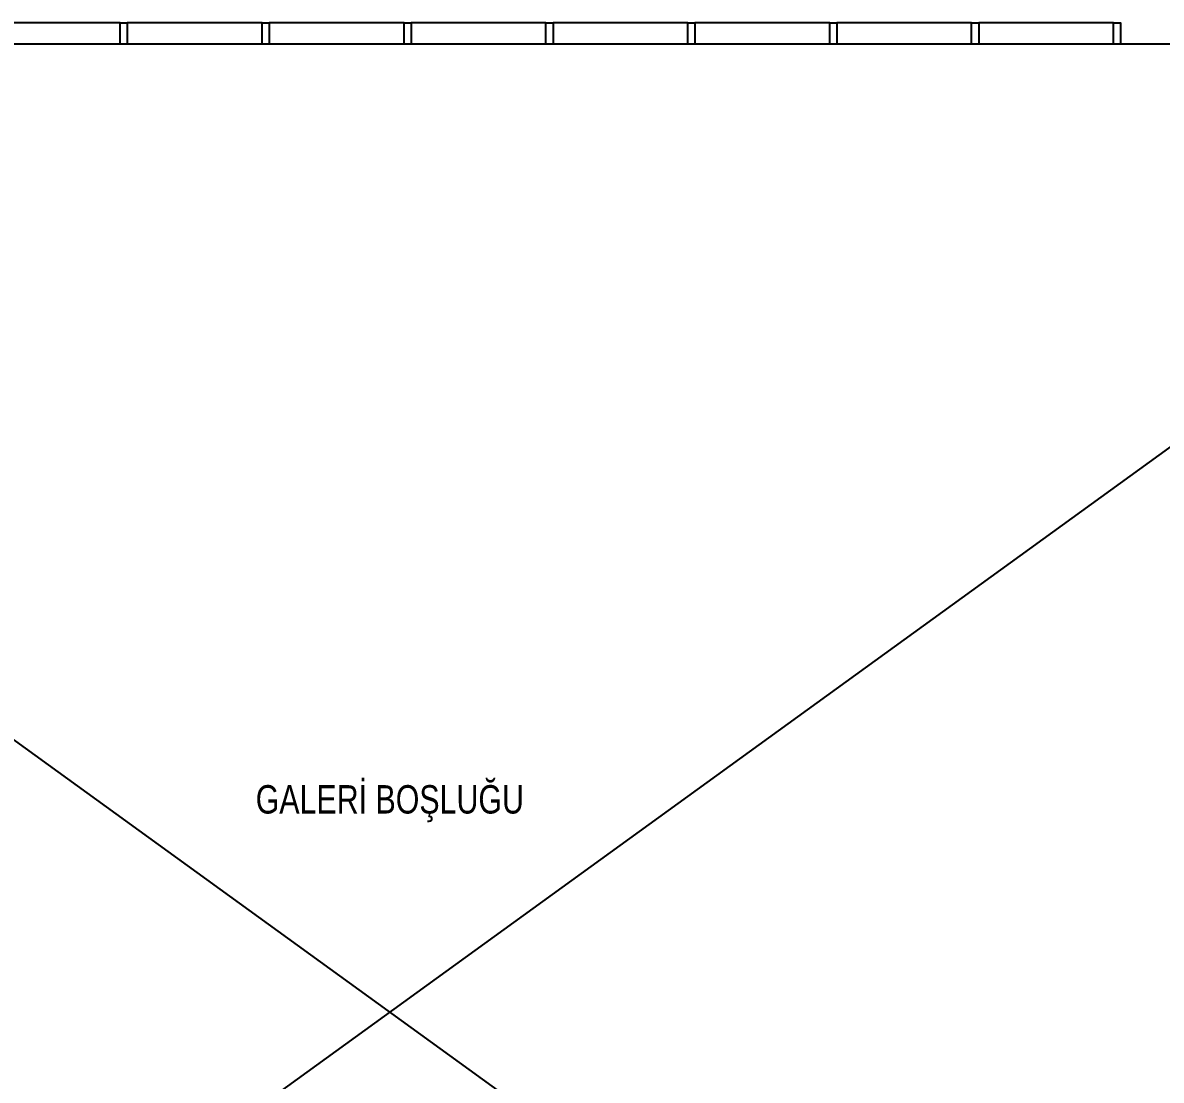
# Model space of a CAD drawing. Header units: centimetres. Extents: x 28733 to 98303, y -2883 to 8555.
# Drawn here: x 89870 to 90672, y 2243 to 2989 of the extents above; entities that cross this region are included whole.
import ezdxf

# ---------------------------------------------------------------- set-up
doc = ezdxf.new("R2010")
doc.units = ezdxf.units.CM
doc.header["$LTSCALE"] = 100
for name, color, linetype in [('A-ANNO-TEXT', 50, 'Continuous'), ('A-ELEV-04', 250, 'Continuous'), ('A-GLAZ-FRME', 12, 'Continuous'), ('A-GLAZ-FULL', 130, 'Continuous'), ('A-GLAZ-SILL', 8, 'Continuous')]:
    doc.layers.add(name, color=color, linetype=linetype)
doc.styles.add('Fields_100', font='act_simplex.shx', dxfattribs={"width": 0.8, "height": 20})

msp = doc.modelspace()

# ---------------------------------------------------------------- linework, layer by layer
at = {"layer": 'A-ELEV-04'}
for p, q in [((89185.86, 1608.62), (91070.86, 2973.62)), ((89185.86, 2973.62), (91070.86, 1608.62))]:
    msp.add_line(p, q, dxfattribs=at)
at = {"layer": 'A-GLAZ-FRME'}
for points in [[(89943.36, 2973.59), (89938.36, 2973.59), (89938.36, 2988.59), (89943.36, 2988.59)], [(90043.36, 2973.59), (90038.36, 2973.59), (90038.36, 2988.59), (90043.36, 2988.59)], [(90143.36, 2973.59), (90138.36, 2973.59), (90138.36, 2988.59), (90143.36, 2988.59)], [(90243.36, 2973.59), (90238.36, 2973.59), (90238.36, 2988.59), (90243.36, 2988.59)], [(90343.36, 2973.59), (90338.36, 2973.59), (90338.36, 2988.59), (90343.36, 2988.59)], [(90443.36, 2973.59), (90438.36, 2973.59), (90438.36, 2988.59), (90443.36, 2988.59)], [(90543.36, 2973.59), (90538.36, 2973.59), (90538.36, 2988.59), (90543.36, 2988.59)], [(90643.36, 2973.59), (90638.36, 2973.59), (90638.36, 2988.59), (90643.36, 2988.59)]]:
    msp.add_lwpolyline(points, close=True, dxfattribs=at)
at = {"layer": 'A-GLAZ-FULL'}
for p, q in [((89938.36, 2988.59), (89843.36, 2988.59)), ((90038.36, 2988.59), (89943.36, 2988.59)), ((90138.36, 2988.59), (90043.36, 2988.59)), ((90238.36, 2988.59), (90143.36, 2988.59)), ((90338.36, 2988.59), (90243.36, 2988.59)), ((90438.36, 2988.59), (90343.36, 2988.59)), ((90538.36, 2988.59), (90443.36, 2988.59)), ((90638.36, 2988.59), (90543.36, 2988.59))]:
    msp.add_line(p, q, dxfattribs=at)
at = {"layer": 'A-GLAZ-SILL'}
for p, q in [((89938.36, 2973.62), (89843.36, 2973.62)), ((90038.36, 2973.62), (89943.36, 2973.62)), ((90138.36, 2973.62), (90043.36, 2973.62)), ((90238.36, 2973.62), (90143.36, 2973.62)), ((90338.36, 2973.62), (90243.36, 2973.62)), ((90438.36, 2973.62), (90343.36, 2973.62)), ((90538.36, 2973.62), (90443.36, 2973.62)), ((90638.36, 2973.62), (90543.36, 2973.62)), ((90738.36, 2973.62), (90643.36, 2973.62))]:
    msp.add_line(p, q, dxfattribs=at)

# ---------------------------------------------------------------- texts
at = {"layer": 'A-ANNO-TEXT', "insert": (90128.36, 2451.12), "char_height": 20, "attachment_point": 2, "style": 'Fields_100'}
msp.add_mtext_dynamic_manual_height_columns('GALERİ BOŞLUĞU', width=436.6649, gutter_width=100, heights=[0], dxfattribs=at)

doc.saveas('drawing.dxf')
